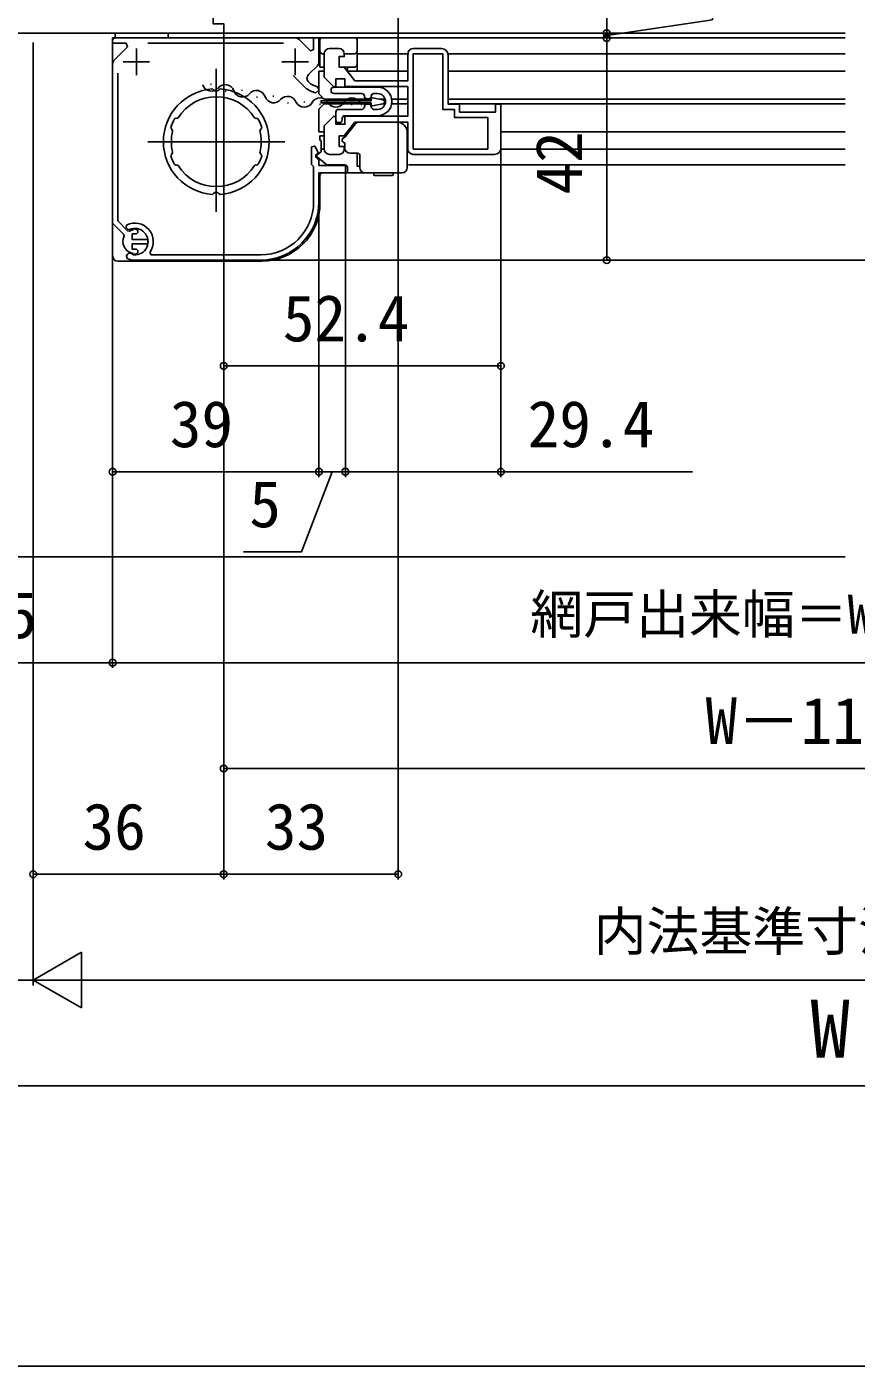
# Model space of a CAD drawing. Units: millimetres, scale not verified. Extents: x -525 to 525, y -783 to 778.
# Drawn here: x -258.2 to -101.4, y -782.7 to -529.5 of the extents above; entities that cross this region are included whole.
import ezdxf
from ezdxf.enums import TextEntityAlignment as Align

# ---------------------------------------------------------------- set-up
doc = ezdxf.new("R2010")
doc.units = ezdxf.units.MM
doc.header["$LTSCALE"] = 4
for name, color, linetype in [('0-3_YKK_11', 7, 'Continuous'), ('0-5_YKK_12', 2, 'Continuous'), ('0-6_YKK_13', 4, 'Continuous'), ('0-8_YKK_D', 6, 'Continuous'), ('0-9_YKK_ZWAK', 7, 'Continuous'), ('0-A_YSS_K', 3, 'Continuous')]:
    doc.layers.add(name, color=color, linetype=linetype)
doc.styles.add('ＭＳ ゴシック', font='')
doc.styles.get('ＭＳ ゴシック').set_extended_font_data('MS Gothic')

msp = doc.modelspace()

# ---------------------------------------------------------------- linework, layer by layer
at = {"layer": '0-3_YKK_11'}
for p, q in [((-237.5, -533.6), (-237.5, -538.6)), ((-209.666, -532.6), (-235.334, -532.6)), ((-207.5, -533.6), (-207.5, -538.6)), ((-201, -533.6), (-199.2, -533.6)), ((-185.2, -533.6), (-179.8, -533.6)), ((-235, -536.1), (-240, -536.1)), ((-205, -536.1), (-210, -536.1)), ((-203.293, -536.843), (-204.962, -538.512)), ((-214.147, -553.235), (-213.973, -553.583)), ((-199.2, -553.6), (-201, -553.6)), ((-169.8, -553.6), (-185.2, -553.6)), ((-223.114, -561.175), (-222.9, -560.986)), ((-222.9, -560.986), (-222.694, -560.796)), ((-238.319, -567.911), (-238.192, -567.846)), ((-238.192, -572.355), (-238.319, -572.29)), ((-238.233, -572.48), (-238.027, -572.59)), ((-214, -573.6), (-237.8, -573.6))]:
    msp.add_line(p, q, dxfattribs=at)
for points in [[(-277, -416.7), (-277, -477.3), (-305, -477.3), (-305, -480.7), (-303.1, -480.7), (-302.6, -480.2), (-302.1, -479.7), (-277, -479.7), (-277, -530.7), (-275.5, -530.7), (-275.5, -543.2), (-277, -543.2), (-277, -545.7), (-273, -545.7), (-273, -530.7), (-221, -530.7), (-221, -528.9), (-223, -528.9), (-223, -520.7), (-226.3, -520.7)], [(-241.707, -535.782), (-239.172, -533.247), (-239.44, -532.6), (-242, -532.6), (-242, -531.6), (-207.464, -531.6)], [(-206.757, -531.893), (-204.617, -534.033), (-204, -533.778), (-204, -531.6), (-203, -531.6), (-203, -536.136)], [(-239.81, -569.089), (-239.866, -568.742), (-242, -566.608), (-242, -536.489)], [(-202, -552.6), (-202, -548.176), (-200.17, -546.347), (-199.8, -546.5), (-199.8, -547.9), (-198.1, -547.9), (-198.1, -546.4), (-186.2, -546.4), (-186.2, -540.8), (-198.1, -540.8), (-198.1, -539.3), (-199.8, -539.3), (-199.8, -540.701), (-200.17, -540.854), (-202, -539.025), (-202, -534.6)], [(-198.2, -534.6), (-198.2, -535.1), (-199.2, -535.1), (-199.2, -537.1), (-198.2, -537.1), (-196.2, -539.7), (-186.2, -539.7), (-186.2, -534.6)], [(-178.6, -534.8), (-178.6, -544.1), (-176.4, -544.1), (-176.4, -545.6), (-169.6, -545.6), (-169.6, -544.1), (-168.6, -544.1), (-168.6, -552.4)], [(-241, -538.266), (-241, -566.193), (-239.159, -568.035), (-238.812, -568.091)], [(-205.627, -540.943), (-205.643, -540.927), (-207.889, -538.681)], [(-222.694, -541.605), (-222.9, -541.415), (-223.114, -541.226)], [(-221.686, -541.226), (-221.9, -541.415), (-222.106, -541.605)], [(-203.378, -540.792), (-203, -541.277), (-203, -541.483), (-203.616, -541.969)], [(-230.281, -546.855), (-230.028, -546.767), (-229.967, -546.793), (-229.596, -546.677)], [(-215.204, -546.677), (-214.833, -546.793), (-214.772, -546.767), (-214.519, -546.855)], [(-230.653, -549.166), (-230.827, -548.818), (-230.888, -548.793), (-231.001, -548.55)], [(-213.799, -548.55), (-213.912, -548.793), (-213.973, -548.818), (-214.147, -549.166)], [(-186.2, -552.6), (-186.2, -547.5), (-196.2, -547.5), (-198.2, -550.1), (-199.2, -550.1), (-199.2, -552.1), (-198.2, -552.1), (-198.2, -552.6)], [(-231.001, -553.851), (-230.888, -553.608), (-230.827, -553.583), (-230.653, -553.235)], [(-213.973, -553.583), (-213.912, -553.608), (-213.799, -553.851)], [(-204, -562.6), (-204, -555.9), (-204.2, -555.7), (-204.4, -555.5), (-204.4, -552.187), (-203.791, -552.037), (-203.155, -553.255), (-203.6, -553.7), (-203.6, -554.1), (-203, -554.7), (-203, -555.7), (-198, -555.7), (-198, -557.1), (-203, -557.1), (-203, -562.6)], [(-229.596, -555.724), (-229.967, -555.608), (-230.028, -555.633), (-230.281, -555.546)], [(-214.519, -555.546), (-214.772, -555.633), (-214.833, -555.608), (-215.204, -555.724)], [(-222.106, -560.796), (-221.9, -560.986), (-221.686, -561.175)], [(-238.82, -567.818), (-239.154, -567.756), (-239.454, -567.456), (-239.378, -566.976)], [(-237.208, -568.4), (-237.504, -568.65), (-238.3, -568.65), (-238.3, -569.7), (-235.35, -569.7), (-235.35, -570.5), (-238.3, -570.5), (-238.3, -571.55), (-237.504, -571.55), (-237.208, -571.8)], [(-234.946, -572.127), (-234.702, -572.6), (-214, -572.6)], [(-239.258, -573.282), (-239.393, -572.86), (-239.219, -572.558)]]:
    msp.add_lwpolyline(points, dxfattribs=at)
msp.add_lwpolyline([(-185.2, -552.6), (-185.2, -534.6), (-179.6, -534.6), (-179.6, -545.1), (-177.4, -545.1), (-177.4, -546.6), (-171.1, -546.6), (-171.1, -552.6)], close=True, dxfattribs=at)
for centre, radius, start, end in [((-207.464, -532.6), 1, 45.00003, 90.00002), ((-201, -534.6), 1, 90.00001, 179.99999), ((-199.2, -534.6), 1, 0.00001, 89.99999), ((-185.2, -534.6), 1, 90.00001, 179.99999), ((-179.8, -534.8), 1.2, 0.00001, 89.99999), ((-241, -536.489), 1, 135.00003, 180.00002), ((-204, -536.136), 1, 315.00003, 0.00002), ((-204.255, -539.219), 1, 134.99998, 227.55575), ((-222.4, -551.2), 10, 94.09604, 265.90396), ((-222.4, -551.2), 9.6, 88.24271, 91.75729), ((-222.4, -551.2), 10, 274.09604, 85.90396), ((-202.5, -537.3), 4.8, 229.35522, 256.55227), ((-202.5, -537.3), 3.6, 227.55576, 255.88303), ((-222.4, -551.2), 8.5, 32.15412, 147.84588), ((-222.4, -551.2), 9, 151.12995, 162.87008), ((-222.4, -551.2), 9, 17.12992, 28.87005), ((-222.4, -551.2), 8.5, 166.15413, 193.84587), ((-222.4, -551.2), 8.5, 346.15413, 13.84587), ((-222.4, -551.2), 9, 197.12993, 208.87006), ((-222.4, -551.2), 9, 331.12994, 342.87007), ((-201, -552.6), 1, 180.00001, 269.99999), ((-199.2, -552.6), 1, 270.00001, 359.99999), ((-185.2, -552.6), 1, 180.00001, 269.99999), ((-169.8, -552.4), 1.2, 270.00001, 359.99999), ((-222.4, -551.2), 8.5, 212.15412, 327.84588), ((-222.4, -551.201), 9.6, 268.24271, 271.75729), ((-214, -562.6), 10, 270.00001, 359.99999), ((-214, -562.6), 11, 270.00001, 359.99999), ((-237.8, -570.1), 3.5, 324.62346, 116.79004), ((-237.8, -570.1), 2.25, 153.2839, 256.66525), ((-237.8, -570.1), 2.5, 264.79931, 114.07518), ((-237.8, -570.1), 2.25, 103.33472, 116.7161), ((-237.8, -568.3), 0.6, 350.40593, 130.80443), ((-238.699, -572.858), 0.6, 38.9837, 132.08504), ((-237.8, -571.9), 0.6, 229.19557, 9.59407), ((-237.8, -570.1), 3.5, 245.37938, 270.00001), ((-238.699, -572.858), 0.6, 132.08483, 149.99979)]:
    msp.add_arc(centre, radius, start, end, dxfattribs=at)
at = {"layer": '0-5_YKK_12'}
for p, q in [((-221.5, -530.7), (-103.5, -530.7)), ((-221.3, -531.6), (-103.5, -531.6)), ((-195.8, -531.6), (-195.8, -537.85)), ((-186, -534.6), (-195.8, -534.6)), ((-103.5, -534.6), (-178.417, -534.6)), ((-222.4, -564.484), (-222.4, -537.417)), ((-203, -537.85), (-203, -542.15)), ((-202, -537.85), (-203, -537.85)), ((-186.2, -537.85), (-197.423, -537.85)), ((-103.5, -537.85), (-178.4, -537.85)), ((-223.528, -540.351), (-223.331, -540.388)), ((-220.721, -541.654), (-220.524, -541.691)), ((-217.632, -541.463), (-217.435, -541.5)), ((-214.824, -542.765), (-214.628, -542.803)), ((-211.736, -542.574), (-211.539, -542.611)), ((-208.928, -543.877), (-208.732, -543.914)), ((-205.839, -543.686), (-205.643, -543.723)), ((-202, -543.15), (-203, -542.15)), ((-202, -544.05), (-203, -545.05)), ((-202.886, -544.18), (-202.686, -544.18)), ((-193.1, -543.15), (-202, -543.15)), ((-193.1, -544.05), (-202, -544.05)), ((-199.886, -543.42), (-199.686, -543.42)), ((-196.886, -544.18), (-196.686, -544.18)), ((-190.469, -543.15), (-191.605, -543.15)), ((-190.469, -544.05), (-190.884, -544.05)), ((-186.2, -543.15), (-189.238, -543.15)), ((-186.2, -544.05), (-189.238, -544.05)), ((-103.5, -543.15), (-178.4, -543.15)), ((-103.5, -544.05), (-178.267, -544.05)), ((-203, -545.05), (-203, -549.35)), ((-202, -549.35), (-203, -549.35)), ((-103.5, -549.35), (-168.4, -549.35)), ((-209.463, -551.2), (-235.337, -551.2)), ((-103.5, -552.6), (-168.417, -552.6)), ((-103.5, -555.6), (-186.098, -555.6))]:
    msp.add_line(p, q, dxfattribs=at)
for centre, start, end in [((-223.345, -539.919), 198.52635, 320.12126), ((-220.707, -542.123), 18.52635, 140.12126), ((-217.448, -541.031), 198.52635, 320.12126), ((-214.811, -543.234), 18.52635, 140.12126), ((-211.552, -542.142), 198.52635, 320.12126), ((-208.915, -544.346), 18.52635, 140.12126), ((-205.786, -542.962), 209.20254, 330.79746), ((-202.786, -544.638), 29.20254, 150.79746), ((-199.786, -542.962), 209.20254, 330.79746), ((-196.786, -544.638), 29.20254, 150.79746), ((-193.786, -542.962), 209.20254, 229.55265)]:
    msp.add_arc(centre, 1.718, start, end, dxfattribs=at)
at = {"layer": '0-6_YKK_13'}
for p, q in [((-241.5, -531.6), (-196.1, -531.6)), ((-242, -532.1), (-242, -572.8)), ((-202.8, -536.893), (-202.8, -531.9)), ((-202.8, -537.1), (-202.8, -531.9)), ((-202.8, -537.1), (-202.8, -534.6)), ((-202.8, -537.1), (-202.8, -536.462)), ((-202, -534.6), (-202.3, -534.6)), ((-196.3, -534.6), (-198.2, -534.6)), ((-202, -537.1), (-202.8, -537.1)), ((-196.3, -537.1), (-198.347, -537.1)), ((-197.6, -537.85), (-197.6, -537.1)), ((-200.7, -541.6), (-200.7, -541.4)), ((-200.2, -540.9), (-191.9, -540.9)), ((-199.468, -540.9), (-191.9, -540.9)), ((-194.9, -542.1), (-200.2, -542.1)), ((-193.6, -543.1), (-193.9, -543.1)), ((-193.9, -544.1), (-193.6, -544.1)), ((-193.1, -544.217), (-193.1, -543.867)), ((-192.864, -542.92), (-190.928, -543.274)), ((-190.928, -544.061), (-192.864, -544.414)), ((-191.9, -542.1), (-192.6, -542.1)), ((-199.8, -547.1), (-199.8, -545.6)), ((-199.3, -545.1), (-194.9, -545.1)), ((-198.6, -546.8), (-198.6, -547.1)), ((-191.9, -546.3), (-198.1, -546.3)), ((-192.6, -545.1), (-191.9, -545.1)), ((-199.1, -547.6), (-199.3, -547.6)), ((-196.132, -547.885), (-198.02, -550.301)), ((-197.6, -549.763), (-197.6, -549.35)), ((-188.298, -547.5), (-195.344, -547.5)), ((-202.8, -550.9), (-202.8, -550.1)), ((-202, -550.1), (-202.8, -550.1)), ((-202.6, -553.1), (-202.6, -551.1)), ((-197.863, -550.1), (-198.9, -550.1)), ((-198.105, -551.579), (-198.098, -551.642)), ((-198.098, -551.642), (-198.098, -552.4)), ((-186.298, -551.367), (-186.298, -549.5)), ((-186.298, -552.516), (-186.298, -551.367)), ((-203.6, -553.9), (-202.6, -553.1)), ((-203.6, -553.9), (-201.5, -555.6)), ((-202.6, -552.6), (-202, -552.6)), ((-198.2, -552.6), (-198.078, -552.6)), ((-197.098, -553.4), (-195.598, -553.4)), ((-195.298, -553.7), (-195.298, -556.1)), ((-186.298, -556.1), (-186.298, -552.516)), ((-201.5, -555.6), (-198.1, -555.6)), ((-197.6, -556.9), (-197.6, -556.1)), ((-202.8, -557.6), (-202.8, -562.8)), ((-202.3, -557.1), (-193.3, -557.1)), ((-194.298, -557.1), (-187.298, -557.1)), ((-192.651, -557.4), (-192.651, -557.3)), ((-192.451, -557.6), (-190.798, -557.6)), ((-190.798, -557.6), (-189.144, -557.6)), ((-188.944, -557.3), (-188.944, -557.4)), ((-213.8, -573.8), (-241, -573.8))]:
    msp.add_line(p, q, dxfattribs=at)
msp.add_lwpolyline([(-241.5, -531.6), (-241.5, -530.68), (-231.5, -530.68), (-231.5, -531.6)], close=True, dxfattribs=at)
for points in [[(-193.1, -543.867), (-202.6, -543.867), (-202.6, -543.467), (-193.1, -543.467), (-193.1, -543.117)], [(-195.8, -553.4), (-195.8, -555.8), (-195.298, -555.8)]]:
    msp.add_lwpolyline(points, dxfattribs=at)
for centre, radius, start, end in [((-241.5, -532.1), 0.5, 90, 180), ((-202.5, -531.9), 0.3, 90, 180), ((-196.1, -531.9), 0.3, 360, 90), ((-202.3, -534.1), 0.5, 180, 270), ((-196.3, -534.1), 0.5, 270, 360), ((-196.3, -536.6), 0.5, 270, 360), ((-200.2, -541.4), 0.5, 90, 180), ((-200.2, -541.6), 0.5, 180, 270), ((-191.9, -543.6), 2.7, 0, 90), ((-194.9, -542.6), 0.5, 360, 90), ((-193.9, -542.6), 0.5, 180, 270), ((-193.9, -544.6), 0.5, 90, 180), ((-193.6, -542.6), 0.5, 270, 0), ((-193.6, -544.6), 0.5, 0, 90), ((-192.6, -542.6), 0.5, 90, 180), ((-192.9, -543.117), 0.2, 79.65887, 180), ((-192.9, -544.217), 0.2, 180, 280.34113), ((-191.9, -543.6), 1.5, 0, 90), ((-191.9, -543.6), 2.7, 270, 0), ((-191.9, -543.6), 1.5, 270, 0), ((-191, -543.667), 0.4, 280.34113, 79.65887), ((-199.3, -545.6), 0.5, 90, 180), ((-198.1, -546.8), 0.5, 90, 180), ((-194.9, -544.6), 0.5, 270, 360), ((-192.6, -544.6), 0.5, 180, 270), ((-199.3, -547.1), 0.5, 180, 270), ((-199.1, -547.1), 0.5, 270, 360), ((-195.344, -548.5), 1, 90, 142), ((-188.298, -549.5), 2, 0, 90), ((-202.8, -551.1), 0.2, 360, 90), ((-198.098, -550.9), 0.5, 101.44555, 247.97569), ((-198.398, -551.642), 0.3, 12.23345, 67.97569), ((-198.257, -550.116), 0.3, 281.44555, 322), ((-197.098, -552.4), 1, 180, 270), ((-195.598, -553.7), 0.3, 65.66023, 90), ((-195.598, -553.7), 0.3, 0, 65.66023), ((-198.1, -556.1), 0.5, 360, 90), ((-197.4, -556.9), 0.2, 180, 270), ((-194.298, -556.1), 1, 180, 270), ((-187.298, -556.1), 1, 270, 0), ((-202.3, -557.6), 0.5, 90, 180), ((-192.851, -557.3), 0.2, 0, 90), ((-192.451, -557.4), 0.2, 180, 270), ((-189.144, -557.4), 0.2, 270, 0), ((-188.744, -557.3), 0.2, 90, 180), ((-213.8, -562.8), 11, 270, 360), ((-241, -572.8), 1, 180, 270)]:
    msp.add_arc(centre, radius, start, end, dxfattribs=at)
at = {"layer": '0-8_YKK_D'}
for p, q in [((-148.6, -415.7), (-148.6, -530.7)), ((-188, -516.7), (-188, -690.7)), ((-148.6, -530.7), (-148.6, -528.15)), ((-221, -530.8), (-221, -670.7)), ((-221, -530.8), (-221, -594.6)), ((-157.6, -531.6), (-147.6, -531.6)), ((-148.6, -530.7), (-148.6, -531.6)), ((-148.6, -530.7), (-148.6, -531.6)), ((-148.6, -531.6), (-148.6, -534.15)), ((-148.6, -531.6), (-148.6, -573.6)), ((-257, -532.427), (-257, -690.7)), ((-221, -532.427), (-221, -690.7)), ((-221, -533.427), (-221, -690.7)), ((-257, -549.7), (-257, -710.7)), ((-257, -550.7), (-257, -710.7)), ((-168.6, -551.6), (-168.6, -614.6)), ((-168.6, -551.6), (-168.6, -594.6)), ((-198, -556), (-198, -614.587)), ((-198, -556), (-198, -614.6)), ((-203, -561.8), (-203, -614.587)), ((-203, -561.8), (-203, -614.6)), ((-242, -565.188), (-242, -614.6)), ((-242, -567.28), (-242, -650.7)), ((-242, -567.483), (-242, -650.7)), ((-213, -573.6), (-147.6, -573.6)), ((-213, -573.6), (162, -573.6)), ((-221, -593.6), (-168.6, -593.6)), ((-242, -613.6), (-203, -613.6)), ((-203, -613.587), (-198, -613.587)), ((-198, -613.6), (-168.6, -613.6)), ((-132.363, -613.6), (-168.6, -613.6)), ((-277, -649.7), (-242, -649.7)), ((-242, -649.7), (43, -649.7)), ((17, -669.7), (-221, -669.7)), ((-257, -689.7), (-221, -689.7)), ((-221, -689.7), (-188, -689.7)), ((-257, -709.7), (-247.907, -704.45)), ((-247.907, -714.95), (-247.907, -704.45)), ((-277, -709.7), (-257, -709.7)), ((-257, -709.7), (-247.907, -714.95)), ((-257, -709.7), (-238.813, -709.7)), ((-246.5, -709.7), (42.5, -709.7)), ((-266.5, -729.7), (62.5, -729.7))]:
    msp.add_line(p, q, dxfattribs=at)
for points in [[(-148.6, -531.15), (-128.6, -528.15), (-128.6, -504.718)], [(-200.5, -613.587), (-206.323, -628.742), (-217.277, -628.742)]]:
    msp.add_lwpolyline(points, dxfattribs=at)
for centre in [(-148.6, -530.7), (-148.6, -530.7), (-148.6, -531.6), (-148.6, -531.6), (-148.6, -573.6), (-221, -593.6), (-168.6, -593.6), (-242, -613.6), (-203, -613.587), (-203, -613.6), (-198, -613.587), (-198, -613.6), (-168.6, -613.6), (-242, -649.7), (-242, -649.7), (-221, -669.7), (-257, -689.7), (-221, -689.7), (-221, -689.7), (-188, -689.7)]:
    msp.add_circle(centre, 0.637, dxfattribs=at)
at = {"layer": '0-9_YKK_ZWAK'}
msp.add_lwpolyline([(-525, -782.7), (525, -782.7), (525, 747.3)], dxfattribs=at)
at = {"layer": '0-A_YSS_K'}
msp.add_line((-277.003, -629.7), (-103.5, -629.7), dxfattribs=at)

# ---------------------------------------------------------------- texts
at = {"layer": '0-8_YKK_D', "style": 'ＭＳ ゴシック'}
msp.add_text('42', height=8.798, rotation=90, dxfattribs=at).set_placement((-150.6, -561.191), align=Align.BOTTOM_LEFT)
for s, height, p in [('52.4', 8.798, (-209.834, -591.6)), ('39', 8.798, (-231.193, -611.6)), ('29.4', 8.798, (-163.545, -611.6)), ('5', 8.798, (-216.164, -626.742)), ('35', 8.798, (-268.227, -647.7)), ('網戸出来幅＝W－65', 7.331, (-163.051, -646.393)), ('W－112', 8.798, (-129.92, -667.7)), ('36', 8.798, (-247.693, -687.7)), ('33', 8.798, (-213.227, -687.7)), ('内法基準寸法w', 7.331, (-151.063, -706.336)), ('W', 11, (-110.097, -727.7))]:
    msp.add_text(s, height=height, dxfattribs=at).set_placement(p, align=Align.BOTTOM_LEFT)

doc.saveas('drawing.dxf')
